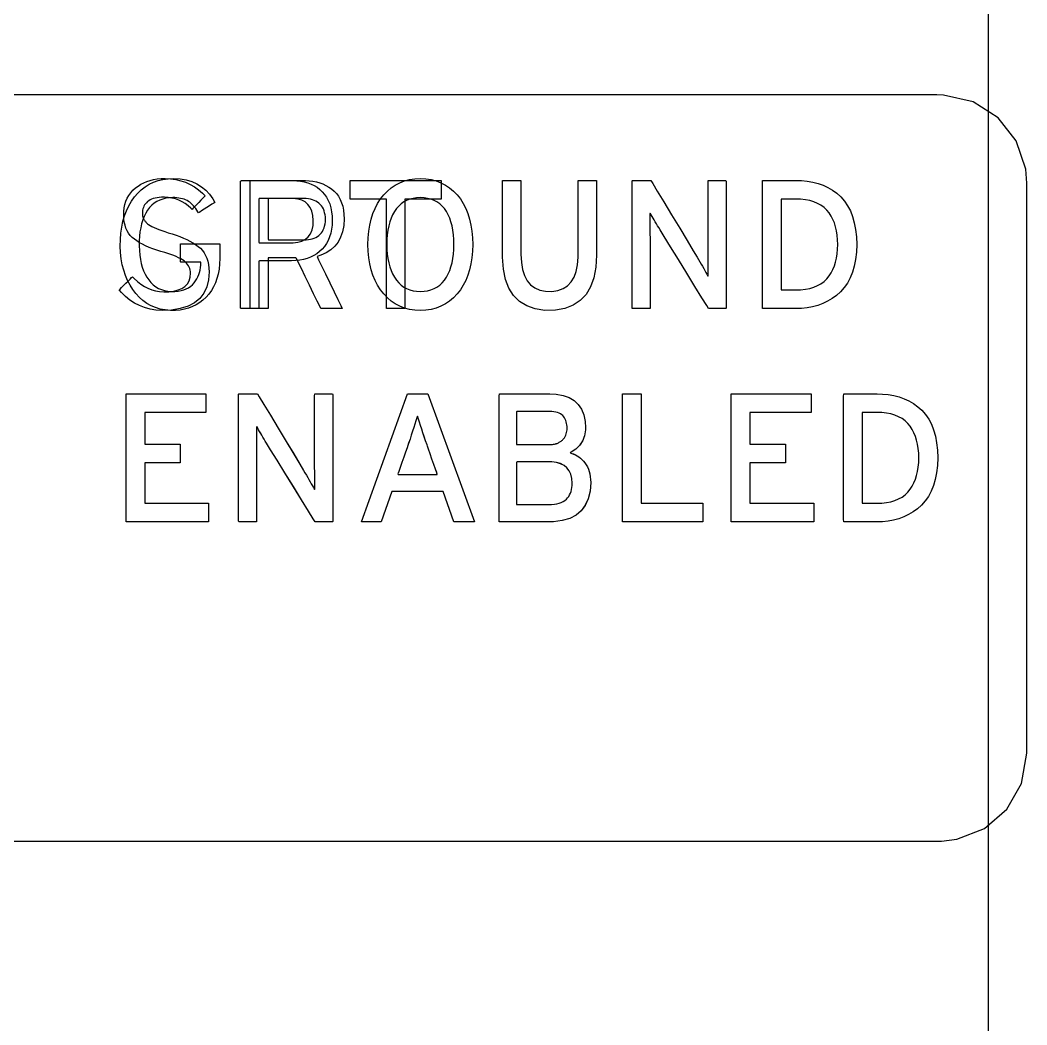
# Model space of a CAD drawing. Extents: x 1 to 47.7, y 0.2 to 35.
# Drawn here: x 20.694 to 21.612, y 7.52 to 8.435 of the extents above; entities that cross this region are included whole.
import ezdxf

# ---------------------------------------------------------------- set-up
doc = ezdxf.new("R2010")
doc.units = 0
doc.header["$MEASUREMENT"] = 0
for name, color, linetype in [('4_1__5U__UP_TO_TWO_IO_BOAR', 7, 'CONTINUOUS'), ('4_2__5U__FRONT_PANEL_W_24_', 7, 'CONTINUOUS'), ('5_1___24__TARGET_LEDS___12', 7, 'CONTINUOUS')]:
    doc.layers.add(name, color=color, linetype=linetype)

msp = doc.modelspace()

# ---------------------------------------------------------------- linework, layer by layer
at = {"layer": '4_1__5U__UP_TO_TWO_IO_BOAR'}
msp.add_lwpolyline([(21.57681, 8.49463), (21.57681, 8.36548), (21.57681, 8.23763), (21.57681, 8.11116), (21.57681, 7.98613), (21.57681, 7.86262), (21.57681, 7.74069), (21.57681, 7.62041), (21.57681, 7.50185), (21.57681, 7.38509), (21.57681, 7.27018), (21.57681, 7.15719), (21.57681, 7.0462), (21.57681, 6.93728), (21.57681, 6.83049), (21.57681, 6.7259), (21.57681, 6.62359), (21.57681, 6.52361)], dxfattribs=at)
at = {"layer": '4_2__5U__FRONT_PANEL_W_24_'}
for points in [[(20.62868, 7.6873), (20.83177, 7.6873), (21.0406, 7.6873), (21.23506, 7.6873), (21.32062, 7.6873), (21.39505, 7.6873), (21.45584, 7.6873), (21.50046, 7.6873), (21.52641, 7.6873), (21.53418, 7.68733), (21.54824, 7.68893), (21.57359, 7.69888), (21.59384, 7.71641), (21.60726, 7.73979), (21.61212, 7.7673), (21.61212, 7.7673), (21.61212, 7.7718), (21.61212, 7.7846), (21.61212, 7.83106), (21.61212, 7.89852), (21.61212, 7.9788), (21.61212, 8.1452), (21.61212, 8.21499), (21.61212, 8.26495), (21.61212, 8.27994), (21.61212, 8.28692), (21.61119, 8.29947), (21.60246, 8.32542), (21.5859, 8.3465), (21.56325, 8.361), (21.53623, 8.36719), (21.53004, 8.36729), (21.50989, 8.36729), (21.47034, 8.36729), (21.41392, 8.36729), (21.34314, 8.36729), (21.2605, 8.36729), (21.06973, 8.36729), (20.65658, 8.36729)], [(20.79086, 7.97816), (20.79086, 8.09478), (20.86365, 8.09478), (20.86365, 8.07787), (20.80777, 8.07787), (20.80777, 8.04887), (20.84022, 8.04887), (20.84022, 8.03197), (20.80777, 8.03197), (20.80777, 7.99508), (20.86609, 7.99508), (20.86609, 7.97816), (20.79086, 7.97816)], [(21.08968, 7.97816), (21.07992, 8.00585), (21.0332, 8.00585), (21.02352, 7.97816), (21.00537, 7.97816), (21.04736, 8.09478), (21.06592, 8.09478), (21.1084, 7.97816), (21.08968, 7.97816)], [(21.24341, 7.97816), (21.24341, 8.09478), (21.26033, 8.09478), (21.26033, 7.99524), (21.31668, 7.99524), (21.31668, 7.97816), (21.24341, 7.97816)], [(21.34254, 7.97816), (21.34254, 8.09478), (21.41532, 8.09478), (21.41532, 8.07787), (21.35945, 8.07787), (21.35945, 8.04887), (21.3919, 8.04887), (21.3919, 8.03197), (21.35945, 8.03197), (21.35945, 7.99508), (21.41777, 7.99508), (21.41777, 7.97816), (21.34254, 7.97816)]]:
    msp.add_lwpolyline(points, dxfattribs=at)
for points in [[(20.87621, 8.21825), (20.87603, 8.21325), (20.87554, 8.20851), (20.87475, 8.20405), (20.87366, 8.19986), (20.87227, 8.19593), (20.87058, 8.19227), (20.86859, 8.18888), (20.8663, 8.18576), (20.86372, 8.1829), (20.86092, 8.18029), (20.85793, 8.17799), (20.85474, 8.17601), (20.85137, 8.17435), (20.84779, 8.173), (20.84403, 8.17196), (20.84007, 8.17124), (20.83592, 8.17083), (20.83136, 8.1708), (20.82655, 8.17126), (20.82199, 8.17214), (20.81767, 8.17343), (20.8136, 8.17515), (20.80978, 8.17727), (20.80621, 8.17982), (20.80289, 8.18279), (20.79981, 8.18617), (20.79695, 8.18989), (20.79437, 8.19387), (20.79211, 8.19812), (20.79019, 8.20265), (20.78859, 8.20747), (20.78733, 8.21256), (20.78639, 8.21793), (20.78578, 8.22358), (20.78551, 8.2295), (20.78561, 8.23555), (20.78606, 8.24134), (20.78684, 8.24686), (20.78795, 8.2521), (20.78939, 8.25707), (20.79116, 8.26177), (20.79326, 8.2662), (20.79568, 8.27035), (20.79844, 8.27424), (20.8014, 8.27776), (20.8046, 8.28088), (20.80806, 8.28358), (20.81176, 8.28586), (20.81571, 8.28774), (20.8199, 8.2892), (20.82435, 8.29025), (20.82904, 8.29088), (20.83414, 8.29109), (20.84006, 8.29069), (20.84557, 8.28975), (20.85066, 8.28825), (20.85534, 8.2862), (20.8596, 8.2836), (20.86344, 8.28044), (20.86686, 8.27673), (20.86987, 8.27246), (20.87159, 8.26927), (20.87073, 8.26873), (20.86908, 8.26766), (20.86689, 8.26626), (20.86442, 8.26467), (20.86193, 8.26307), (20.85968, 8.26163), (20.85793, 8.26051), (20.85695, 8.25987), (20.85632, 8.26064), (20.85534, 8.26217), (20.85433, 8.26362), (20.85329, 8.26496), (20.85222, 8.26621), (20.85112, 8.26737), (20.84999, 8.26843), (20.84882, 8.2694), (20.84763, 8.27028), (20.84637, 8.271), (20.84502, 8.27162), (20.8436, 8.27217), (20.84209, 8.27263), (20.84051, 8.273), (20.83886, 8.2733), (20.83713, 8.27351), (20.83532, 8.27365), (20.83343, 8.27369), (20.83027, 8.27354), (20.82716, 8.2731), (20.82423, 8.27238), (20.82148, 8.27138), (20.81891, 8.27009), (20.81652, 8.26852), (20.81432, 8.26667), (20.81229, 8.26453), (20.81044, 8.26211), (20.80877, 8.25939), (20.80731, 8.25644), (20.80604, 8.25328), (20.80498, 8.24989), (20.80413, 8.24628), (20.80348, 8.24246), (20.80303, 8.23841), (20.80278, 8.23414), (20.80274, 8.22969), (20.8029, 8.22538), (20.80326, 8.22128), (20.80383, 8.2174), (20.8046, 8.21374), (20.80557, 8.2103), (20.80674, 8.20707), (20.80812, 8.20406), (20.80971, 8.20126), (20.81148, 8.19865), (20.81343, 8.19628), (20.81556, 8.19421), (20.81787, 8.19244), (20.82037, 8.19098), (20.82304, 8.18982), (20.82589, 8.18896), (20.82893, 8.18841), (20.83215, 8.18815), (20.83529, 8.18822), (20.83818, 8.1885), (20.84087, 8.18898), (20.84337, 8.18966), (20.84567, 8.19053), (20.84778, 8.1916), (20.84969, 8.19286), (20.85141, 8.19433), (20.85293, 8.19598), (20.85422, 8.19775), (20.85534, 8.1996), (20.85631, 8.20151), (20.85713, 8.2035), (20.8578, 8.20557), (20.85832, 8.2077), (20.85869, 8.20991), (20.85891, 8.2122), (20.85897, 8.21444), (20.85897, 8.21446), (20.85897, 8.21451), (20.85897, 8.21458), (20.85897, 8.21466), (20.85897, 8.21474), (20.85897, 8.21482), (20.85897, 8.21489), (20.85897, 8.21493), (20.85894, 8.21494), (20.85798, 8.21494), (20.85601, 8.21494), (20.85333, 8.21494), (20.85027, 8.21494), (20.84716, 8.21494), (20.84432, 8.21494), (20.84207, 8.21494), (20.84074, 8.21494), (20.84052, 8.21505), (20.84052, 8.21612), (20.84052, 8.21805), (20.84052, 8.22057), (20.84052, 8.22338), (20.84052, 8.22617), (20.84052, 8.22867), (20.84052, 8.23057), (20.84052, 8.23158), (20.84102, 8.23168), (20.84369, 8.23168), (20.8481, 8.23168), (20.85364, 8.23168), (20.85967, 8.23168), (20.86556, 8.23168), (20.87069, 8.23168), (20.87443, 8.23168), (20.87616, 8.23168), (20.87621, 8.23136), (20.87621, 8.23021), (20.87621, 8.22845), (20.87621, 8.22631), (20.87621, 8.22404), (20.87621, 8.22186), (20.87621, 8.22001), (20.87621, 8.21873)], [(20.98966, 8.25435), (20.98923, 8.24817), (20.98815, 8.24257), (20.98644, 8.23756), (20.98408, 8.23313), (20.98109, 8.22929), (20.97745, 8.22604), (20.97317, 8.22337), (20.96824, 8.22129), (20.9649, 8.22002), (20.96632, 8.21708), (20.96901, 8.21151), (20.97255, 8.20421), (20.97649, 8.19606), (20.98042, 8.18795), (20.98389, 8.18077), (20.98649, 8.17541), (20.98778, 8.17275), (20.98745, 8.17261), (20.98582, 8.17261), (20.98323, 8.17261), (20.98007, 8.17261), (20.97669, 8.17261), (20.97347, 8.17261), (20.97075, 8.17261), (20.96891, 8.17261), (20.9683, 8.17262), (20.96733, 8.17463), (20.96501, 8.17941), (20.96176, 8.18611), (20.958, 8.19387), (20.95415, 8.20181), (20.95062, 8.2091), (20.94782, 8.21486), (20.94619, 8.21823), (20.94572, 8.21876), (20.944, 8.21876), (20.94092, 8.21876), (20.93694, 8.21876), (20.93256, 8.21876), (20.92824, 8.21876), (20.92447, 8.21876), (20.92171, 8.21876), (20.92044, 8.21876), (20.9204, 8.2176), (20.9204, 8.21349), (20.9204, 8.20723), (20.9204, 8.19968), (20.9204, 8.1917), (20.9204, 8.18414), (20.9204, 8.17788), (20.9204, 8.17377), (20.92038, 8.17261), (20.91956, 8.17261), (20.91776, 8.17261), (20.91531, 8.17261), (20.9125, 8.17261), (20.90965, 8.17261), (20.90707, 8.17261), (20.90507, 8.17261), (20.90395, 8.17261), (20.90382, 8.17394), (20.90382, 8.18247), (20.90382, 8.19703), (20.90382, 8.21543), (20.90382, 8.23552), (20.90382, 8.25511), (20.90382, 8.27203), (20.90382, 8.28411), (20.90382, 8.28919), (20.90535, 8.28923), (20.91001, 8.28923), (20.91689, 8.28923), (20.92507, 8.28923), (20.93363, 8.28923), (20.94165, 8.28923), (20.9482, 8.28923), (20.95235, 8.28923), (20.95431, 8.28922), (20.95777, 8.28904), (20.96108, 8.28865), (20.96427, 8.28803), (20.96731, 8.28719), (20.97022, 8.28613), (20.973, 8.28484), (20.97564, 8.28333), (20.97815, 8.2816), (20.98051, 8.27961), (20.98262, 8.27736), (20.98446, 8.27485), (20.98602, 8.27208), (20.9873, 8.26905), (20.9883, 8.26576), (20.98903, 8.26222), (20.98948, 8.25841)], [(21.10693, 8.23096), (21.10672, 8.22475), (21.10616, 8.21884), (21.10526, 8.21323), (21.10402, 8.20793), (21.10243, 8.20292), (21.1005, 8.19821), (21.09822, 8.1938), (21.0956, 8.18969), (21.09261, 8.18585), (21.08933, 8.18239), (21.08578, 8.17938), (21.08197, 8.17682), (21.0779, 8.17471), (21.07357, 8.17304), (21.06897, 8.17182), (21.06412, 8.17106), (21.059, 8.17074), (21.05392, 8.17106), (21.04911, 8.17182), (21.04456, 8.17304), (21.04029, 8.17471), (21.03627, 8.17682), (21.03252, 8.17938), (21.02904, 8.18239), (21.02583, 8.18585), (21.02284, 8.18969), (21.02016, 8.1938), (21.01782, 8.19821), (21.01584, 8.20292), (21.01421, 8.20793), (21.01294, 8.21323), (21.01202, 8.21884), (21.01145, 8.22475), (21.01124, 8.23096), (21.01145, 8.23717), (21.01202, 8.24309), (21.01294, 8.24871), (21.01421, 8.25404), (21.01584, 8.25908), (21.01782, 8.26383), (21.02016, 8.26828), (21.02284, 8.27244), (21.02583, 8.27628), (21.02904, 8.27969), (21.03252, 8.28265), (21.03627, 8.28517), (21.04029, 8.28724), (21.04456, 8.28887), (21.04911, 8.29006), (21.05392, 8.2908), (21.059, 8.2911), (21.06412, 8.2908), (21.06897, 8.29006), (21.07357, 8.28887), (21.0779, 8.28724), (21.08197, 8.28517), (21.08578, 8.28265), (21.08933, 8.27969), (21.09261, 8.27628), (21.0956, 8.27244), (21.09822, 8.26828), (21.1005, 8.26383), (21.10243, 8.25908), (21.10402, 8.25404), (21.10526, 8.24871), (21.10616, 8.24309), (21.10672, 8.23717)], [(21.2198, 8.22122), (21.21913, 8.21028), (21.21731, 8.20067), (21.21434, 8.1924), (21.21022, 8.18546), (21.20494, 8.17986), (21.19851, 8.17559), (21.19093, 8.17266), (21.1822, 8.17106), (21.17256, 8.17091), (21.16375, 8.17228), (21.15608, 8.17499), (21.14955, 8.17904), (21.14416, 8.18442), (21.13991, 8.19113), (21.1368, 8.19918), (21.13482, 8.20857), (21.13399, 8.21929), (21.13396, 8.22325), (21.13396, 8.22925), (21.13396, 8.23844), (21.13396, 8.24954), (21.13396, 8.26128), (21.13396, 8.27239), (21.13396, 8.28158), (21.13396, 8.28758), (21.13399, 8.28923), (21.13485, 8.28923), (21.13671, 8.28923), (21.13924, 8.28923), (21.14212, 8.28923), (21.14503, 8.28923), (21.14766, 8.28923), (21.14967, 8.28923), (21.15077, 8.28923), (21.15087, 8.28829), (21.15087, 8.28311), (21.15087, 8.27451), (21.15087, 8.26376), (21.15087, 8.25212), (21.15087, 8.24086), (21.15087, 8.23124), (21.15087, 8.22455), (21.15087, 8.22203), (21.15122, 8.21466), (21.15227, 8.20819), (21.15402, 8.20262), (21.15646, 8.19796), (21.15961, 8.1942), (21.16345, 8.19134), (21.168, 8.18938), (21.17324, 8.18833), (21.17912, 8.18823), (21.18459, 8.18907), (21.18935, 8.19079), (21.1934, 8.19337), (21.19673, 8.19683), (21.19934, 8.20117), (21.20124, 8.20637), (21.20242, 8.21245), (21.20288, 8.2194), (21.20289, 8.22256), (21.20289, 8.22862), (21.20289, 8.23791), (21.20289, 8.24913), (21.20289, 8.26099), (21.20289, 8.27221), (21.20289, 8.2815), (21.20289, 8.28756), (21.20291, 8.28923), (21.20378, 8.28923), (21.20564, 8.28923), (21.20817, 8.28923), (21.21105, 8.28923), (21.21396, 8.28923), (21.21658, 8.28923), (21.2186, 8.28923), (21.21969, 8.28923), (21.2198, 8.28828), (21.2198, 8.28304), (21.2198, 8.27434), (21.2198, 8.26345), (21.2198, 8.25167), (21.2198, 8.24027), (21.2198, 8.23054), (21.2198, 8.22376)], [(21.32185, 8.17261), (21.32021, 8.17528), (21.31583, 8.1824), (21.30952, 8.19265), (21.3021, 8.20469), (21.29439, 8.21722), (21.28721, 8.22889), (21.28137, 8.23838), (21.27769, 8.24436), (21.27651, 8.24629), (21.27541, 8.24811), (21.27435, 8.24989), (21.27333, 8.25161), (21.27234, 8.25329), (21.27139, 8.25491), (21.27047, 8.25648), (21.26959, 8.258), (21.26874, 8.25946), (21.26839, 8.25852), (21.26839, 8.25571), (21.2684, 8.25282), (21.26841, 8.24983), (21.26843, 8.24676), (21.26845, 8.24359), (21.26848, 8.24034), (21.26851, 8.23699), (21.26854, 8.23356), (21.26855, 8.23142), (21.26855, 8.22599), (21.26855, 8.21783), (21.26855, 8.20801), (21.26855, 8.19765), (21.26855, 8.18784), (21.26855, 8.17967), (21.26855, 8.17425), (21.26853, 8.17261), (21.26777, 8.17261), (21.26606, 8.17261), (21.26368, 8.17261), (21.26094, 8.17261), (21.25814, 8.17261), (21.25557, 8.17261), (21.25353, 8.17261), (21.25233, 8.17261), (21.25212, 8.17343), (21.25212, 8.18098), (21.25212, 8.19473), (21.25212, 8.21256), (21.25212, 8.23235), (21.25212, 8.25199), (21.25212, 8.26936), (21.25212, 8.28236), (21.25212, 8.28886), (21.25245, 8.28923), (21.25386, 8.28923), (21.2561, 8.28923), (21.25886, 8.28923), (21.26181, 8.28923), (21.26465, 8.28923), (21.26707, 8.28923), (21.26875, 8.28923), (21.26938, 8.28923), (21.27095, 8.28663), (21.27513, 8.2797), (21.28115, 8.26973), (21.28822, 8.258), (21.29557, 8.24582), (21.30242, 8.23446), (21.30799, 8.22522), (21.31151, 8.2194), (21.31269, 8.21741), (21.31395, 8.21525), (21.31516, 8.21316), (21.31632, 8.21114), (21.31743, 8.2092), (21.31848, 8.20734), (21.31948, 8.20554), (21.32044, 8.20383), (21.32133, 8.20219), (21.32168, 8.20313), (21.32165, 8.20602), (21.32162, 8.20899), (21.3216, 8.21205), (21.32158, 8.21518), (21.32156, 8.2184), (21.32155, 8.2217), (21.32154, 8.22508), (21.32154, 8.22854), (21.32154, 8.23068), (21.32154, 8.23608), (21.32154, 8.24421), (21.32154, 8.25398), (21.32154, 8.26429), (21.32154, 8.27406), (21.32154, 8.28219), (21.32154, 8.28759), (21.32155, 8.28923), (21.32231, 8.28923), (21.32403, 8.28923), (21.32641, 8.28923), (21.32915, 8.28923), (21.33195, 8.28923), (21.33452, 8.28923), (21.33656, 8.28923), (21.33776, 8.28923), (21.33797, 8.28841), (21.33797, 8.28085), (21.33797, 8.2671), (21.33797, 8.24927), (21.33797, 8.22948), (21.33797, 8.20984), (21.33797, 8.19247), (21.33797, 8.17947), (21.33797, 8.17298), (21.33766, 8.17261), (21.33634, 8.17261), (21.33425, 8.17261), (21.33168, 8.17261), (21.32892, 8.17261), (21.32627, 8.17261), (21.32401, 8.17261), (21.32244, 8.17261)], [(21.45694, 8.23092), (21.45665, 8.22391), (21.45591, 8.21737), (21.45473, 8.2113), (21.45311, 8.20569), (21.45105, 8.20054), (21.44855, 8.19586), (21.44561, 8.19165), (21.44223, 8.18789), (21.43846, 8.18462), (21.43449, 8.18176), (21.43032, 8.17928), (21.42595, 8.1772), (21.42138, 8.1755), (21.41662, 8.1742), (21.41165, 8.17328), (21.40648, 8.17275), (21.40187, 8.17261), (21.40035, 8.17261), (21.39694, 8.17261), (21.39224, 8.17261), (21.38689, 8.17261), (21.38149, 8.17261), (21.37667, 8.17261), (21.37303, 8.17261), (21.3712, 8.17261), (21.3711, 8.17498), (21.3711, 8.18512), (21.3711, 8.2011), (21.3711, 8.22059), (21.3711, 8.24124), (21.3711, 8.26073), (21.3711, 8.27672), (21.3711, 8.28685), (21.3712, 8.28923), (21.37303, 8.28923), (21.37667, 8.28923), (21.38149, 8.28923), (21.38689, 8.28923), (21.39224, 8.28923), (21.39694, 8.28923), (21.40035, 8.28923), (21.40187, 8.28923), (21.40657, 8.28913), (21.41183, 8.28866), (21.41687, 8.28779), (21.42169, 8.28653), (21.42629, 8.28488), (21.43067, 8.28284), (21.43484, 8.2804), (21.43879, 8.27758), (21.44251, 8.27432), (21.44582, 8.27055), (21.44871, 8.26632), (21.45116, 8.2616), (21.45318, 8.25641), (21.45477, 8.25075), (21.45593, 8.24461), (21.45665, 8.238)], [(20.97258, 8.25387), (20.97248, 8.25602), (20.97223, 8.25805), (20.97185, 8.25994), (20.97133, 8.2617), (20.97068, 8.26333), (20.96988, 8.26483), (20.96895, 8.26619), (20.96788, 8.26742), (20.96667, 8.26854), (20.96534, 8.26956), (20.9639, 8.27043), (20.96236, 8.27117), (20.96071, 8.27177), (20.95895, 8.27224), (20.95709, 8.27256), (20.95512, 8.27275), (20.95332, 8.2728), (20.9517, 8.2728), (20.94804, 8.2728), (20.94302, 8.2728), (20.93729, 8.2728), (20.93152, 8.2728), (20.92636, 8.2728), (20.92247, 8.2728), (20.92051, 8.2728), (20.9204, 8.27204), (20.9204, 8.26876), (20.9204, 8.26361), (20.9204, 8.25732), (20.9204, 8.25066), (20.9204, 8.24437), (20.9204, 8.23921), (20.9204, 8.23594), (20.92051, 8.23518), (20.92247, 8.23518), (20.92636, 8.23518), (20.93152, 8.23518), (20.93729, 8.23518), (20.94302, 8.23518), (20.94804, 8.23518), (20.9517, 8.23518), (20.95332, 8.23518), (20.95509, 8.23522), (20.95703, 8.2354), (20.95886, 8.23571), (20.9606, 8.23615), (20.96223, 8.23672), (20.96376, 8.23743), (20.96519, 8.23826), (20.96651, 8.23922), (20.96774, 8.24031), (20.96884, 8.24152), (20.9698, 8.24287), (20.97062, 8.24436), (20.9713, 8.24599), (20.97183, 8.24775), (20.97222, 8.24965), (20.97247, 8.25169)], [(21.08969, 8.23096), (21.08958, 8.23554), (21.08926, 8.23989), (21.08872, 8.24399), (21.08798, 8.24787), (21.08701, 8.2515), (21.08584, 8.2549), (21.08444, 8.25806), (21.08284, 8.26098), (21.08101, 8.26363), (21.07897, 8.26596), (21.07673, 8.26797), (21.07428, 8.26969), (21.07163, 8.2711), (21.06878, 8.2722), (21.06572, 8.273), (21.06246, 8.2735), (21.059, 8.2737), (21.05561, 8.2735), (21.05241, 8.273), (21.04941, 8.2722), (21.0466, 8.2711), (21.04398, 8.26969), (21.04156, 8.26797), (21.03934, 8.26596), (21.03731, 8.26363), (21.03546, 8.26098), (21.03383, 8.25806), (21.03241, 8.2549), (21.03121, 8.2515), (21.03022, 8.24787), (21.02946, 8.24399), (21.02891, 8.23989), (21.02859, 8.23554), (21.02848, 8.23096), (21.02859, 8.22643), (21.02891, 8.22213), (21.02946, 8.21807), (21.03022, 8.21424), (21.03121, 8.21064), (21.03241, 8.20728), (21.03383, 8.20415), (21.03546, 8.20125), (21.03731, 8.19854), (21.03934, 8.19611), (21.04156, 8.19399), (21.04398, 8.1922), (21.0466, 8.19074), (21.04941, 8.1896), (21.05241, 8.18879), (21.05561, 8.1883), (21.059, 8.18814), (21.06246, 8.1883), (21.06572, 8.18879), (21.06878, 8.1896), (21.07163, 8.19074), (21.07428, 8.1922), (21.07673, 8.19399), (21.07897, 8.19611), (21.08101, 8.19854), (21.08284, 8.20125), (21.08444, 8.20415), (21.08584, 8.20728), (21.08701, 8.21064), (21.08798, 8.21424), (21.08872, 8.21807), (21.08926, 8.22213), (21.08958, 8.22643)], [(21.4397, 8.23092), (21.43958, 8.23527), (21.43921, 8.23942), (21.4386, 8.24334), (21.43773, 8.24706), (21.43663, 8.25055), (21.43527, 8.25383), (21.43367, 8.2569), (21.43182, 8.25975), (21.42968, 8.26238), (21.4272, 8.26471), (21.42441, 8.26673), (21.42131, 8.26844), (21.4179, 8.26983), (21.41419, 8.27092), (21.41017, 8.2717), (21.40584, 8.27216), (21.40187, 8.27231), (21.40119, 8.27231), (21.39965, 8.27231), (21.39754, 8.27231), (21.39512, 8.27231), (21.39269, 8.27231), (21.39052, 8.27231), (21.38888, 8.27231), (21.38806, 8.27231), (21.38801, 8.27063), (21.38801, 8.26343), (21.38801, 8.25208), (21.38801, 8.23825), (21.38801, 8.22358), (21.38801, 8.20975), (21.38801, 8.1984), (21.38801, 8.1912), (21.38806, 8.18952), (21.38888, 8.18952), (21.39052, 8.18952), (21.39269, 8.18952), (21.39512, 8.18952), (21.39754, 8.18952), (21.39965, 8.18952), (21.40119, 8.18952), (21.40187, 8.18952), (21.40584, 8.18967), (21.41017, 8.19014), (21.41419, 8.19093), (21.4179, 8.19204), (21.42131, 8.19347), (21.42441, 8.19522), (21.4272, 8.19729), (21.42968, 8.19967), (21.43182, 8.20233), (21.43367, 8.20517), (21.43527, 8.20822), (21.43663, 8.21148), (21.43773, 8.21495), (21.4386, 8.21863), (21.43921, 8.22252), (21.43958, 8.22661)], [(20.96305, 7.97816), (20.9614, 7.98083), (20.95702, 7.98795), (20.95071, 7.9982), (20.9433, 8.01025), (20.93559, 8.02277), (20.92841, 8.03444), (20.92256, 8.04393), (20.91888, 8.04992), (20.9177, 8.05184), (20.91661, 8.05367), (20.91555, 8.05544), (20.91452, 8.05717), (20.91354, 8.05884), (20.91258, 8.06046), (20.91166, 8.06203), (20.91078, 8.06355), (20.90993, 8.06502), (20.90958, 8.06407), (20.90959, 8.06127), (20.90959, 8.05837), (20.90961, 8.05539), (20.90962, 8.05231), (20.90965, 8.04915), (20.90967, 8.04589), (20.9097, 8.04255), (20.90974, 8.03911), (20.90974, 8.03698), (20.90974, 8.03155), (20.90974, 8.02338), (20.90974, 8.01357), (20.90974, 8.00321), (20.90974, 7.9934), (20.90974, 7.98523), (20.90974, 7.9798), (20.90973, 7.97816), (20.90897, 7.97816), (20.90725, 7.97816), (20.90487, 7.97816), (20.90214, 7.97816), (20.89933, 7.97816), (20.89676, 7.97816), (20.89473, 7.97816), (20.89352, 7.97816), (20.89332, 7.97898), (20.89332, 7.98654), (20.89332, 8.00029), (20.89332, 8.01811), (20.89332, 8.03791), (20.89332, 8.05755), (20.89332, 8.07492), (20.89332, 8.08791), (20.89332, 8.09441), (20.89365, 8.09478), (20.89506, 8.09478), (20.8973, 8.09478), (20.90005, 8.09478), (20.90301, 8.09478), (20.90585, 8.09478), (20.90827, 8.09478), (20.90995, 8.09478), (20.91058, 8.09478), (20.91214, 8.09218), (20.91632, 8.08525), (20.92234, 8.07528), (20.92941, 8.06356), (20.93676, 8.05137), (20.94362, 8.04002), (20.94919, 8.03078), (20.9527, 8.02496), (20.95389, 8.02297), (20.95515, 8.0208), (20.95636, 8.01871), (20.95752, 8.0167), (20.95862, 8.01476), (20.95968, 8.01289), (20.96068, 8.0111), (20.96163, 8.00939), (20.96253, 8.00775), (20.96288, 8.00868), (20.96284, 8.01158), (20.96282, 8.01455), (20.96279, 8.0176), (20.96277, 8.02074), (20.96276, 8.02396), (20.96274, 8.02725), (20.96274, 8.03064), (20.96273, 8.0341), (20.96273, 8.03623), (20.96273, 8.04163), (20.96273, 8.04977), (20.96273, 8.05953), (20.96273, 8.06985), (20.96273, 8.07962), (20.96273, 8.08775), (20.96273, 8.09315), (20.96275, 8.09478), (20.96351, 8.09478), (20.96523, 8.09478), (20.9676, 8.09478), (20.97034, 8.09478), (20.97314, 8.09478), (20.97571, 8.09478), (20.97775, 8.09478), (20.97896, 8.09478), (20.97916, 8.09396), (20.97916, 8.08641), (20.97916, 8.07266), (20.97916, 8.05483), (20.97916, 8.03504), (20.97916, 8.0154), (20.97916, 7.99802), (20.97916, 7.98503), (20.97916, 7.97853), (20.97885, 7.97816), (20.97753, 7.97816), (20.97544, 7.97816), (20.97287, 7.97816), (20.97011, 7.97816), (20.96746, 7.97816), (20.9652, 7.97816), (20.96363, 7.97816)], [(21.21446, 8.01393), (21.21383, 8.00606), (21.21217, 7.99916), (21.20949, 7.99324), (21.20577, 7.9883), (21.20103, 7.98434), (21.19525, 7.98135), (21.18844, 7.97935), (21.18061, 7.97831), (21.17546, 7.97816), (21.1724, 7.97816), (21.16691, 7.97816), (21.15985, 7.97816), (21.15207, 7.97816), (21.14443, 7.97816), (21.13779, 7.97816), (21.13302, 7.97816), (21.13097, 7.97816), (21.13095, 7.98168), (21.13095, 7.99271), (21.13095, 8.00907), (21.13095, 8.02854), (21.13095, 8.04888), (21.13095, 8.06786), (21.13095, 8.08323), (21.13095, 8.09277), (21.13115, 8.09478), (21.13398, 8.09478), (21.13942, 8.09478), (21.1466, 8.09478), (21.15461, 8.09478), (21.16258, 8.09478), (21.16961, 8.09478), (21.1748, 8.09478), (21.17728, 8.09478), (21.18287, 8.0945), (21.18919, 8.09342), (21.19466, 8.09152), (21.19929, 8.0888), (21.20308, 8.08526), (21.20603, 8.0809), (21.20813, 8.07572), (21.20939, 8.06972), (21.20979, 8.06404), (21.20971, 8.06206), (21.20952, 8.06017), (21.20922, 8.05835), (21.20881, 8.05661), (21.2083, 8.05495), (21.20767, 8.05337), (21.20693, 8.05187), (21.20608, 8.05045), (21.20515, 8.04912), (21.20415, 8.04787), (21.20308, 8.04669), (21.20194, 8.04558), (21.20074, 8.04453), (21.19946, 8.04356), (21.19812, 8.04265), (21.19671, 8.04181), (21.19558, 8.04108), (21.19724, 8.04062), (21.19886, 8.04001), (21.20044, 8.03927), (21.20199, 8.03839), (21.20351, 8.03738), (21.20499, 8.03622), (21.20644, 8.03493), (21.20785, 8.0335), (21.2092, 8.03193), (21.2104, 8.03021), (21.21144, 8.02834), (21.21233, 8.02632), (21.21307, 8.02414), (21.21365, 8.02181), (21.21407, 8.01934), (21.21434, 8.01671)], [(21.53084, 8.03647), (21.53054, 8.02947), (21.5298, 8.02293), (21.52863, 8.01685), (21.52701, 8.01124), (21.52495, 8.0061), (21.52245, 8.00142), (21.5195, 7.9972), (21.51612, 7.99345), (21.51235, 7.99017), (21.50838, 7.98731), (21.50421, 7.98484), (21.49985, 7.98275), (21.49528, 7.98106), (21.49051, 7.97975), (21.48554, 7.97883), (21.48038, 7.97831), (21.47576, 7.97816), (21.47424, 7.97816), (21.47083, 7.97816), (21.46614, 7.97816), (21.46078, 7.97816), (21.45538, 7.97816), (21.45056, 7.97816), (21.44692, 7.97816), (21.4451, 7.97816), (21.44499, 7.98053), (21.44499, 7.99067), (21.44499, 8.00666), (21.44499, 8.02614), (21.44499, 8.0468), (21.44499, 8.06629), (21.44499, 8.08227), (21.44499, 8.09241), (21.4451, 8.09478), (21.44692, 8.09478), (21.45056, 8.09478), (21.45538, 8.09478), (21.46078, 8.09478), (21.46614, 8.09478), (21.47083, 8.09478), (21.47424, 8.09478), (21.47576, 8.09478), (21.48047, 8.09469), (21.48572, 8.09421), (21.49076, 8.09335), (21.49558, 8.09209), (21.50018, 8.09044), (21.50457, 8.0884), (21.50873, 8.08596), (21.51269, 8.08313), (21.5164, 8.07987), (21.51972, 8.07611), (21.5226, 8.07187), (21.52506, 8.06716), (21.52708, 8.06197), (21.52867, 8.05631), (21.52982, 8.05017), (21.53055, 8.04356)], [(21.19288, 8.06353), (21.19283, 8.06505), (21.19269, 8.06651), (21.19246, 8.06791), (21.19213, 8.06925), (21.19171, 8.07053), (21.19119, 8.07174), (21.19058, 8.0729), (21.18988, 8.07399), (21.18902, 8.07499), (21.18799, 8.07586), (21.18683, 8.07661), (21.18554, 8.07726), (21.18412, 8.0778), (21.18258, 8.07822), (21.18092, 8.07854), (21.17912, 8.07875), (21.17721, 8.07884), (21.17605, 8.07884), (21.17296, 8.07884), (21.16854, 8.07884), (21.16338, 8.07884), (21.15807, 8.07884), (21.15321, 8.07884), (21.14938, 8.07884), (21.14719, 8.07884), (21.14688, 8.07854), (21.14688, 8.07635), (21.14688, 8.07254), (21.14688, 8.06769), (21.14688, 8.0624), (21.14688, 8.05726), (21.14688, 8.05286), (21.14688, 8.04978), (21.14688, 8.04862), (21.14804, 8.04862), (21.15113, 8.04862), (21.15555, 8.04862), (21.16071, 8.04862), (21.16602, 8.04862), (21.17088, 8.04862), (21.17471, 8.04862), (21.1769, 8.04862), (21.17771, 8.04863), (21.17869, 8.04867), (21.17963, 8.04874), (21.18053, 8.04886), (21.1814, 8.04901), (21.18222, 8.04921), (21.183, 8.04944), (21.18375, 8.04971), (21.18446, 8.05002), (21.18513, 8.05033), (21.18577, 8.05067), (21.18639, 8.05103), (21.18699, 8.0514), (21.18755, 8.0518), (21.1881, 8.05222), (21.18861, 8.05266), (21.1891, 8.05312), (21.18974, 8.05385), (21.19048, 8.05488), (21.19111, 8.05596), (21.19165, 8.05709), (21.19209, 8.05828), (21.19244, 8.05951), (21.19268, 8.0608), (21.19283, 8.06214)], [(21.5136, 8.03647), (21.51347, 8.04083), (21.5131, 8.04497), (21.51249, 8.0489), (21.51163, 8.05261), (21.51052, 8.05611), (21.50916, 8.05939), (21.50756, 8.06245), (21.50572, 8.0653), (21.50357, 8.06793), (21.50109, 8.07026), (21.4983, 8.07228), (21.4952, 8.07399), (21.4918, 8.07539), (21.48808, 8.07648), (21.48406, 8.07725), (21.47973, 8.07772), (21.47576, 8.07787), (21.47508, 8.07787), (21.47354, 8.07787), (21.47143, 8.07787), (21.46902, 8.07787), (21.46659, 8.07787), (21.46441, 8.07787), (21.46278, 8.07787), (21.46195, 8.07787), (21.46191, 8.07618), (21.46191, 8.06899), (21.46191, 8.05764), (21.46191, 8.0438), (21.46191, 8.02914), (21.46191, 8.0153), (21.46191, 8.00396), (21.46191, 7.99676), (21.46195, 7.99508), (21.46278, 7.99508), (21.46441, 7.99508), (21.46659, 7.99508), (21.46902, 7.99508), (21.47143, 7.99508), (21.47354, 7.99508), (21.47508, 7.99508), (21.47576, 7.99508), (21.47973, 7.99523), (21.48406, 7.9957), (21.48808, 7.99649), (21.4918, 7.9976), (21.4952, 7.99903), (21.4983, 8.00078), (21.50109, 8.00284), (21.50357, 8.00522), (21.50572, 8.00788), (21.50756, 8.01073), (21.50916, 8.01378), (21.51052, 8.01704), (21.51163, 8.02051), (21.51249, 8.02419), (21.5131, 8.02807), (21.51347, 8.03217)], [(21.06519, 8.04831), (21.06389, 8.05215), (21.06265, 8.05582), (21.06148, 8.05935), (21.06037, 8.06271), (21.05932, 8.06593), (21.05834, 8.06899), (21.05742, 8.07189), (21.05656, 8.07464), (21.05578, 8.07303), (21.05495, 8.07021), (21.05405, 8.06722), (21.05306, 8.06406), (21.05201, 8.06074), (21.05087, 8.05724), (21.04967, 8.05357), (21.04839, 8.04973), (21.04771, 8.04774), (21.04693, 8.0455), (21.04564, 8.0418), (21.04406, 8.03723), (21.04237, 8.03237), (21.04078, 8.0278), (21.0395, 8.0241), (21.03872, 8.02185), (21.03882, 8.02144), (21.04136, 8.02144), (21.04601, 8.02144), (21.052, 8.02144), (21.05853, 8.02144), (21.06483, 8.02144), (21.07011, 8.02144), (21.07358, 8.02144), (21.07453, 8.02149), (21.074, 8.023), (21.07288, 8.02621), (21.07138, 8.03053), (21.06969, 8.03537), (21.06803, 8.04016), (21.06658, 8.0443), (21.06557, 8.04721)], [(21.19752, 8.01344), (21.19717, 8.01775), (21.19625, 8.02152), (21.19478, 8.02475), (21.19275, 8.02744), (21.19017, 8.02959), (21.18702, 8.0312), (21.18332, 8.03227), (21.17906, 8.03281), (21.17696, 8.03286), (21.17433, 8.03286), (21.17011, 8.03286), (21.16494, 8.03286), (21.15946, 8.03286), (21.15429, 8.03286), (21.15007, 8.03286), (21.14744, 8.03286), (21.14688, 8.03268), (21.14688, 8.0302), (21.14688, 8.02545), (21.14688, 8.01922), (21.14688, 8.01232), (21.14688, 8.00555), (21.14688, 7.99973), (21.14688, 7.99564), (21.14688, 7.9941), (21.14808, 7.9941), (21.15126, 7.9941), (21.1558, 7.9941), (21.16106, 7.9941), (21.16643, 7.9941), (21.17127, 7.9941), (21.17497, 7.9941), (21.1769, 7.9941), (21.1788, 7.99414), (21.18129, 7.99432), (21.18358, 7.99466), (21.18569, 7.99516), (21.18761, 7.99582), (21.18934, 7.99663), (21.19088, 7.9976), (21.19224, 7.99873), (21.19339, 7.99999), (21.19435, 8.00133), (21.1952, 8.00276), (21.19591, 8.0043), (21.19649, 8.00593), (21.19694, 8.00766), (21.19726, 8.00949), (21.19746, 8.01142)]]:
    msp.add_lwpolyline(points, close=True, dxfattribs=at)
at = {"layer": '5_1___24__TARGET_LEDS___12'}
for points in [[(20.62868, 7.6873), (20.83177, 7.6873), (21.0406, 7.6873), (21.23506, 7.6873), (21.32062, 7.6873), (21.39505, 7.6873), (21.45584, 7.6873), (21.50046, 7.6873), (21.52641, 7.6873), (21.53418, 7.68733), (21.54824, 7.68893), (21.57359, 7.69888), (21.59384, 7.71641), (21.60726, 7.73979), (21.61212, 7.7673), (21.61212, 7.7673), (21.61212, 7.7718), (21.61212, 7.7846), (21.61212, 7.83106), (21.61212, 7.89852), (21.61212, 7.9788), (21.61212, 8.1452), (21.61212, 8.21499), (21.61212, 8.26495), (21.61212, 8.27994), (21.61212, 8.28692), (21.6112, 8.29947), (21.60246, 8.32542), (21.5859, 8.3465), (21.56325, 8.361), (21.53624, 8.36719), (21.53004, 8.36729), (21.50989, 8.36729), (21.47034, 8.36729), (21.41392, 8.36729), (21.34314, 8.36729), (21.2605, 8.36729), (21.06973, 8.36729), (20.65658, 8.36729)], [(21.04508, 8.27216), (21.04508, 8.17262), (21.02816, 8.17262), (21.02816, 8.27216), (20.99521, 8.27216), (20.99521, 8.28924), (21.07807, 8.28924), (21.07807, 8.27216), (21.04508, 8.27216)], [(20.79086, 7.97818), (20.79086, 8.09479), (20.86365, 8.09479), (20.86365, 8.07788), (20.80777, 8.07788), (20.80777, 8.04888), (20.84022, 8.04888), (20.84022, 8.03198), (20.80777, 8.03198), (20.80777, 7.99509), (20.86609, 7.99509), (20.86609, 7.97818), (20.79086, 7.97818)], [(21.08968, 7.97818), (21.07992, 8.00586), (21.0332, 8.00586), (21.02352, 7.97818), (21.00537, 7.97818), (21.04736, 8.09479), (21.06592, 8.09479), (21.1084, 7.97818), (21.08968, 7.97818)], [(21.24341, 7.97818), (21.24341, 8.09479), (21.26033, 8.09479), (21.26033, 7.99525), (21.31668, 7.99525), (21.31668, 7.97818), (21.24341, 7.97818)], [(21.34254, 7.97818), (21.34254, 8.09479), (21.41532, 8.09479), (21.41532, 8.07788), (21.35945, 8.07788), (21.35945, 8.04888), (21.3919, 8.04888), (21.3919, 8.03198), (21.35945, 8.03198), (21.35945, 7.99509), (21.41777, 7.99509), (21.41777, 7.97818), (21.34254, 7.97818)]]:
    msp.add_lwpolyline(points, dxfattribs=at)
for points in [[(20.86653, 8.2061), (20.86606, 8.19874), (20.86449, 8.19224), (20.86182, 8.1866), (20.85806, 8.18181), (20.85321, 8.17788), (20.84726, 8.1748), (20.84021, 8.17259), (20.83207, 8.17122), (20.82359, 8.17078), (20.81803, 8.17123), (20.81274, 8.17213), (20.80772, 8.17348), (20.80297, 8.1753), (20.79848, 8.17757), (20.79427, 8.18029), (20.79032, 8.18347), (20.78664, 8.18711), (20.78456, 8.18965), (20.78529, 8.19039), (20.78667, 8.19176), (20.78848, 8.19357), (20.79051, 8.1956), (20.79255, 8.19763), (20.79437, 8.19945), (20.79578, 8.20085), (20.79655, 8.20162), (20.79827, 8.19998), (20.80122, 8.19724), (20.80429, 8.19485), (20.80747, 8.19281), (20.81077, 8.19112), (20.81418, 8.18978), (20.81772, 8.18878), (20.82136, 8.18814), (20.82512, 8.18784), (20.82991, 8.18795), (20.83447, 8.18851), (20.83842, 8.1895), (20.84177, 8.19093), (20.84451, 8.1928), (20.84665, 8.19512), (20.84819, 8.19786), (20.84912, 8.20105), (20.84945, 8.20468), (20.84939, 8.20628), (20.84918, 8.2077), (20.84883, 8.20907), (20.84834, 8.21037), (20.84771, 8.21162), (20.84693, 8.2128), (20.84602, 8.21392), (20.84496, 8.21499), (20.84374, 8.21599), (20.84228, 8.21698), (20.8406, 8.21796), (20.83871, 8.21894), (20.8366, 8.2199), (20.83427, 8.22085), (20.83173, 8.22179), (20.82898, 8.22272), (20.82601, 8.22364), (20.82258, 8.22462), (20.81874, 8.2258), (20.81514, 8.22704), (20.81177, 8.22834), (20.80863, 8.2297), (20.80572, 8.23112), (20.80304, 8.23261), (20.8006, 8.23415), (20.79838, 8.23576), (20.79639, 8.23741), (20.79462, 8.23921), (20.79308, 8.24122), (20.79176, 8.24343), (20.79067, 8.24586), (20.78981, 8.24849), (20.78918, 8.25133), (20.78877, 8.25438), (20.78859, 8.25764), (20.78868, 8.26105), (20.78904, 8.26432), (20.78969, 8.26742), (20.7906, 8.27035), (20.7918, 8.27311), (20.79326, 8.2757), (20.795, 8.27812), (20.79702, 8.28037), (20.79931, 8.28244), (20.80172, 8.28426), (20.80427, 8.28585), (20.80697, 8.28723), (20.80981, 8.2884), (20.8128, 8.28937), (20.81593, 8.29012), (20.81921, 8.29066), (20.82264, 8.29099), (20.82635, 8.29111), (20.83131, 8.29083), (20.83607, 8.29016), (20.84063, 8.28908), (20.84499, 8.28761), (20.84915, 8.28574), (20.8531, 8.28346), (20.85686, 8.28079), (20.86042, 8.27772), (20.8628, 8.27524), (20.86214, 8.27457), (20.86083, 8.27321), (20.85907, 8.27139), (20.85708, 8.26932), (20.85506, 8.26723), (20.85323, 8.26533), (20.8518, 8.26384), (20.85097, 8.26298), (20.84973, 8.26403), (20.84727, 8.26629), (20.84465, 8.26826), (20.84188, 8.26994), (20.83896, 8.27133), (20.83588, 8.27243), (20.83265, 8.27325), (20.82926, 8.27378), (20.82572, 8.27402), (20.82304, 8.27399), (20.82097, 8.27383), (20.81903, 8.27358), (20.81723, 8.27323), (20.81556, 8.27278), (20.81404, 8.27223), (20.81265, 8.27159), (20.81141, 8.27084), (20.8103, 8.27), (20.80932, 8.26904), (20.80846, 8.26802), (20.80771, 8.26695), (20.80708, 8.26583), (20.80656, 8.26466), (20.80616, 8.26344), (20.80588, 8.26216), (20.80571, 8.26083), (20.80566, 8.25948), (20.80567, 8.2588), (20.80572, 8.25815), (20.80579, 8.25752), (20.80589, 8.25691), (20.80602, 8.25632), (20.80618, 8.25576), (20.80636, 8.25521), (20.80658, 8.25469), (20.80682, 8.25417), (20.80711, 8.25361), (20.80744, 8.25307), (20.80782, 8.25253), (20.80824, 8.252), (20.80872, 8.25147), (20.80923, 8.25095), (20.8098, 8.25044), (20.81041, 8.24993), (20.81133, 8.24926), (20.81276, 8.24834), (20.81441, 8.24742), (20.81629, 8.24648), (20.81841, 8.24554), (20.82074, 8.2446), (20.82331, 8.24364), (20.8261, 8.24268), (20.82913, 8.24171), (20.83268, 8.24063), (20.83632, 8.23944), (20.83976, 8.23819), (20.84302, 8.23687), (20.84608, 8.23548), (20.84895, 8.23402), (20.85163, 8.2325), (20.85412, 8.23091), (20.85642, 8.22926), (20.85851, 8.22749), (20.86036, 8.22552), (20.86196, 8.22335), (20.86333, 8.22098), (20.86445, 8.21841), (20.86533, 8.21563), (20.86597, 8.21266), (20.86637, 8.20948)], [(20.97875, 8.25274), (20.97858, 8.24866), (20.97812, 8.24481), (20.97739, 8.2412), (20.97638, 8.23783), (20.9751, 8.23469), (20.97353, 8.23179), (20.97169, 8.22912), (20.96957, 8.22669), (20.9672, 8.22449), (20.96465, 8.22254), (20.96192, 8.22086), (20.95902, 8.21942), (20.95593, 8.21825), (20.95266, 8.21733), (20.9492, 8.21666), (20.94557, 8.21625), (20.94176, 8.21609), (20.94043, 8.21609), (20.93764, 8.21609), (20.93349, 8.21609), (20.92856, 8.21609), (20.92341, 8.21609), (20.9186, 8.21609), (20.9147, 8.21609), (20.91229, 8.21609), (20.91178, 8.2159), (20.91178, 8.21325), (20.91178, 8.20816), (20.91178, 8.20144), (20.91178, 8.19393), (20.91178, 8.18647), (20.91178, 8.1799), (20.91178, 8.17503), (20.91178, 8.17271), (20.91139, 8.17262), (20.90993, 8.17262), (20.90767, 8.17262), (20.90493, 8.17262), (20.90204, 8.17262), (20.8993, 8.17262), (20.89704, 8.17262), (20.89558, 8.17262), (20.89519, 8.17285), (20.89519, 8.17908), (20.89519, 8.19214), (20.89519, 8.20979), (20.89519, 8.22979), (20.89519, 8.24993), (20.89519, 8.26795), (20.89519, 8.28162), (20.89519, 8.28872), (20.89601, 8.28924), (20.89987, 8.28924), (20.9061, 8.28924), (20.91379, 8.28924), (20.92203, 8.28924), (20.92992, 8.28924), (20.93655, 8.28924), (20.94102, 8.28924), (20.94286, 8.28924), (20.9465, 8.28909), (20.94997, 8.28869), (20.95328, 8.28805), (20.95643, 8.28717), (20.95941, 8.28604), (20.96223, 8.28467), (20.96489, 8.28305), (20.96738, 8.28118), (20.96971, 8.27904), (20.9718, 8.27663), (20.97361, 8.27396), (20.97515, 8.27105), (20.97642, 8.26789), (20.97741, 8.26447), (20.97813, 8.26081), (20.97858, 8.2569)], [(20.96151, 8.25274), (20.96113, 8.2573), (20.96019, 8.26127), (20.9587, 8.26466), (20.95666, 8.26746), (20.95408, 8.26968), (20.95095, 8.2713), (20.94727, 8.27234), (20.94304, 8.27279), (20.94131, 8.27281), (20.93838, 8.27281), (20.93393, 8.27281), (20.92861, 8.27281), (20.9231, 8.27281), (20.91805, 8.27281), (20.91413, 8.27281), (20.91199, 8.27281), (20.91178, 8.2722), (20.91178, 8.26881), (20.91178, 8.26323), (20.91178, 8.25633), (20.91178, 8.24899), (20.91178, 8.24209), (20.91178, 8.23651), (20.91178, 8.23312), (20.91199, 8.2325), (20.91413, 8.2325), (20.91805, 8.2325), (20.9231, 8.2325), (20.92861, 8.2325), (20.93393, 8.2325), (20.93838, 8.2325), (20.94131, 8.2325), (20.94306, 8.23253), (20.94738, 8.23302), (20.95113, 8.23409), (20.95431, 8.23574), (20.9569, 8.23798), (20.95892, 8.2408), (20.96036, 8.2442), (20.96123, 8.24818)], [(20.96305, 7.97818), (20.9614, 7.98085), (20.95702, 7.98797), (20.95071, 7.99822), (20.9433, 8.01026), (20.93559, 8.02279), (20.92841, 8.03446), (20.92256, 8.04395), (20.91888, 8.04993), (20.9177, 8.05186), (20.91661, 8.05368), (20.91555, 8.05546), (20.91452, 8.05718), (20.91354, 8.05886), (20.91258, 8.06048), (20.91166, 8.06205), (20.91078, 8.06357), (20.90993, 8.06503), (20.90958, 8.06408), (20.90959, 8.06128), (20.90959, 8.05839), (20.90961, 8.0554), (20.90962, 8.05233), (20.90965, 8.04916), (20.90967, 8.04591), (20.9097, 8.04256), (20.90974, 8.03913), (20.90974, 8.03699), (20.90974, 8.03156), (20.90974, 8.02339), (20.90974, 8.01358), (20.90974, 8.00322), (20.90974, 7.99341), (20.90974, 7.98524), (20.90974, 7.97982), (20.90973, 7.97818), (20.90897, 7.97818), (20.90725, 7.97818), (20.90487, 7.97818), (20.90214, 7.97818), (20.89933, 7.97818), (20.89676, 7.97818), (20.89473, 7.97818), (20.89352, 7.97818), (20.89332, 7.97899), (20.89332, 7.98655), (20.89332, 8.0003), (20.89332, 8.01813), (20.89332, 8.03792), (20.89332, 8.05756), (20.89332, 8.07493), (20.89332, 8.08793), (20.89332, 8.09443), (20.89365, 8.09479), (20.89506, 8.09479), (20.8973, 8.09479), (20.90005, 8.09479), (20.90301, 8.09479), (20.90585, 8.09479), (20.90827, 8.09479), (20.90995, 8.09479), (20.91058, 8.09479), (20.91214, 8.0922), (20.91632, 8.08527), (20.92234, 8.07529), (20.92941, 8.06357), (20.93676, 8.05138), (20.94362, 8.04003), (20.94919, 8.03079), (20.9527, 8.02497), (20.95389, 8.02298), (20.95515, 8.02082), (20.95636, 8.01873), (20.95752, 8.01671), (20.95862, 8.01477), (20.95968, 8.0129), (20.96068, 8.01111), (20.96163, 8.0094), (20.96253, 8.00776), (20.96288, 8.00869), (20.96284, 8.01158), (20.96282, 8.01456), (20.96279, 8.01761), (20.96277, 8.02075), (20.96276, 8.02397), (20.96274, 8.02727), (20.96274, 8.03065), (20.96273, 8.03411), (20.96273, 8.03625), (20.96273, 8.04165), (20.96273, 8.04978), (20.96273, 8.05955), (20.96273, 8.06986), (20.96273, 8.07963), (20.96273, 8.08776), (20.96273, 8.09316), (20.96275, 8.09479), (20.96351, 8.09479), (20.96523, 8.09479), (20.9676, 8.09479), (20.97034, 8.09479), (20.97314, 8.09479), (20.97571, 8.09479), (20.97775, 8.09479), (20.97896, 8.09479), (20.97916, 8.09398), (20.97916, 8.08642), (20.97916, 8.07267), (20.97916, 8.05484), (20.97916, 8.03505), (20.97916, 8.01541), (20.97916, 7.99804), (20.97916, 7.98504), (20.97916, 7.97854), (20.97885, 7.97818), (20.97753, 7.97818), (20.97544, 7.97818), (20.97287, 7.97818), (20.97011, 7.97818), (20.96746, 7.97818), (20.9652, 7.97818), (20.96363, 7.97818)], [(21.21446, 8.01394), (21.21383, 8.00607), (21.21217, 7.99918), (21.20949, 7.99326), (21.20577, 7.98832), (21.20103, 7.98435), (21.19525, 7.98137), (21.18844, 7.97936), (21.18061, 7.97833), (21.17546, 7.97818), (21.1724, 7.97818), (21.16691, 7.97818), (21.15985, 7.97818), (21.15207, 7.97818), (21.14443, 7.97818), (21.13779, 7.97818), (21.13302, 7.97818), (21.13097, 7.97818), (21.13095, 7.98169), (21.13095, 7.99272), (21.13095, 8.00909), (21.13095, 8.02856), (21.13095, 8.0489), (21.13095, 8.06787), (21.13095, 8.08324), (21.13095, 8.09278), (21.13115, 8.09479), (21.13398, 8.09479), (21.13942, 8.09479), (21.1466, 8.09479), (21.15461, 8.09479), (21.16258, 8.09479), (21.16961, 8.09479), (21.1748, 8.09479), (21.17728, 8.09479), (21.18287, 8.09452), (21.18919, 8.09343), (21.19466, 8.09153), (21.19929, 8.08881), (21.20308, 8.08527), (21.20603, 8.08091), (21.20813, 8.07573), (21.20939, 8.06974), (21.20979, 8.06406), (21.20971, 8.06208), (21.20952, 8.06018), (21.20922, 8.05836), (21.20881, 8.05662), (21.2083, 8.05496), (21.20767, 8.05338), (21.20693, 8.05188), (21.20608, 8.05046), (21.20515, 8.04914), (21.20415, 8.04788), (21.20308, 8.0467), (21.20194, 8.04559), (21.20074, 8.04454), (21.19946, 8.04357), (21.19812, 8.04266), (21.19671, 8.04182), (21.19558, 8.04109), (21.19724, 8.04063), (21.19886, 8.04003), (21.20044, 8.03929), (21.20199, 8.03841), (21.20351, 8.03739), (21.20499, 8.03624), (21.20644, 8.03495), (21.20785, 8.03352), (21.2092, 8.03195), (21.2104, 8.03023), (21.21144, 8.02835), (21.21233, 8.02633), (21.21307, 8.02415), (21.21365, 8.02183), (21.21407, 8.01935), (21.21434, 8.01672)], [(21.53084, 8.03649), (21.53054, 8.02948), (21.5298, 8.02294), (21.52863, 8.01687), (21.52701, 8.01126), (21.52495, 8.00611), (21.52245, 8.00143), (21.5195, 7.99722), (21.51612, 7.99346), (21.51235, 7.99019), (21.50838, 7.98733), (21.50421, 7.98485), (21.49985, 7.98277), (21.49528, 7.98107), (21.49051, 7.97977), (21.48554, 7.97885), (21.48038, 7.97832), (21.47576, 7.97818), (21.47424, 7.97818), (21.47083, 7.97818), (21.46614, 7.97818), (21.46078, 7.97818), (21.45538, 7.97818), (21.45056, 7.97818), (21.44692, 7.97818), (21.4451, 7.97818), (21.44499, 7.98055), (21.44499, 7.99069), (21.44499, 8.00667), (21.44499, 8.02616), (21.44499, 8.04681), (21.44499, 8.0663), (21.44499, 8.08228), (21.44499, 8.09242), (21.4451, 8.09479), (21.44692, 8.09479), (21.45056, 8.09479), (21.45538, 8.09479), (21.46078, 8.09479), (21.46614, 8.09479), (21.47083, 8.09479), (21.47424, 8.09479), (21.47576, 8.09479), (21.48047, 8.0947), (21.48572, 8.09423), (21.49076, 8.09336), (21.49558, 8.0921), (21.50018, 8.09045), (21.50457, 8.08841), (21.50873, 8.08597), (21.51269, 8.08315), (21.5164, 8.07989), (21.51972, 8.07612), (21.5226, 8.07189), (21.52506, 8.06717), (21.52708, 8.06198), (21.52867, 8.05632), (21.52982, 8.05018), (21.53055, 8.04357)], [(21.19288, 8.06354), (21.19283, 8.06506), (21.19269, 8.06652), (21.19246, 8.06792), (21.19213, 8.06926), (21.19171, 8.07054), (21.19119, 8.07176), (21.19058, 8.07291), (21.18988, 8.07401), (21.18902, 8.07501), (21.18799, 8.07587), (21.18683, 8.07663), (21.18554, 8.07728), (21.18412, 8.07781), (21.18258, 8.07824), (21.18092, 8.07856), (21.17912, 8.07876), (21.17721, 8.07886), (21.17605, 8.07886), (21.17296, 8.07886), (21.16854, 8.07886), (21.16338, 8.07886), (21.15807, 8.07886), (21.15321, 8.07886), (21.14938, 8.07886), (21.14719, 8.07886), (21.14688, 8.07856), (21.14688, 8.07637), (21.14688, 8.07255), (21.14688, 8.06771), (21.14688, 8.06242), (21.14688, 8.05727), (21.14688, 8.05287), (21.14688, 8.04979), (21.14688, 8.04864), (21.14804, 8.04864), (21.15113, 8.04864), (21.15555, 8.04864), (21.16071, 8.04864), (21.16602, 8.04864), (21.17088, 8.04864), (21.17471, 8.04864), (21.1769, 8.04864), (21.17771, 8.04864), (21.17869, 8.04868), (21.17963, 8.04876), (21.18053, 8.04887), (21.1814, 8.04903), (21.18222, 8.04922), (21.183, 8.04945), (21.18375, 8.04972), (21.18446, 8.05004), (21.18513, 8.05035), (21.18577, 8.05068), (21.18639, 8.05104), (21.18699, 8.05141), (21.18755, 8.05181), (21.1881, 8.05223), (21.18861, 8.05267), (21.1891, 8.05313), (21.18974, 8.05387), (21.19048, 8.05489), (21.19111, 8.05598), (21.19165, 8.05711), (21.19209, 8.05829), (21.19244, 8.05953), (21.19268, 8.06081), (21.19283, 8.06215)], [(21.5136, 8.03649), (21.51347, 8.04084), (21.5131, 8.04499), (21.51249, 8.04891), (21.51163, 8.05262), (21.51052, 8.05612), (21.50916, 8.0594), (21.50756, 8.06247), (21.50572, 8.06532), (21.50357, 8.06795), (21.50109, 8.07028), (21.4983, 8.0723), (21.4952, 8.07401), (21.4918, 8.07541), (21.48808, 8.0765), (21.48406, 8.07727), (21.47973, 8.07773), (21.47576, 8.07788), (21.47508, 8.07788), (21.47354, 8.07788), (21.47143, 8.07788), (21.46902, 8.07788), (21.46659, 8.07788), (21.46441, 8.07788), (21.46278, 8.07788), (21.46195, 8.07788), (21.46191, 8.0762), (21.46191, 8.069), (21.46191, 8.05765), (21.46191, 8.04382), (21.46191, 8.02915), (21.46191, 8.01532), (21.46191, 8.00397), (21.46191, 7.99677), (21.46195, 7.99509), (21.46278, 7.99509), (21.46441, 7.99509), (21.46659, 7.99509), (21.46902, 7.99509), (21.47143, 7.99509), (21.47354, 7.99509), (21.47508, 7.99509), (21.47576, 7.99509), (21.47973, 7.99524), (21.48406, 7.99571), (21.48808, 7.9965), (21.4918, 7.99761), (21.4952, 7.99904), (21.4983, 8.00079), (21.50109, 8.00285), (21.50357, 8.00524), (21.50572, 8.0079), (21.50756, 8.01074), (21.50916, 8.01379), (21.51052, 8.01705), (21.51163, 8.02052), (21.51249, 8.0242), (21.5131, 8.02809), (21.51347, 8.03218)], [(21.06519, 8.04833), (21.06389, 8.05216), (21.06265, 8.05584), (21.06148, 8.05936), (21.06037, 8.06273), (21.05932, 8.06594), (21.05834, 8.069), (21.05742, 8.0719), (21.05656, 8.07465), (21.05578, 8.07305), (21.05495, 8.07023), (21.05405, 8.06724), (21.05306, 8.06408), (21.05201, 8.06075), (21.05087, 8.05725), (21.04967, 8.05358), (21.04839, 8.04975), (21.04771, 8.04776), (21.04693, 8.04551), (21.04564, 8.04181), (21.04406, 8.03724), (21.04237, 8.03238), (21.04078, 8.02781), (21.0395, 8.02411), (21.03872, 8.02187), (21.03882, 8.02146), (21.04136, 8.02146), (21.04601, 8.02146), (21.052, 8.02146), (21.05853, 8.02146), (21.06483, 8.02146), (21.07011, 8.02146), (21.07358, 8.02146), (21.07453, 8.0215), (21.074, 8.02302), (21.07288, 8.02622), (21.07138, 8.03054), (21.06969, 8.03538), (21.06803, 8.04017), (21.06658, 8.04431), (21.06557, 8.04722)], [(21.19752, 8.01345), (21.19717, 8.01776), (21.19625, 8.02153), (21.19478, 8.02476), (21.19275, 8.02745), (21.19017, 8.02961), (21.18702, 8.03122), (21.18332, 8.03229), (21.17906, 8.03282), (21.17696, 8.03288), (21.17433, 8.03288), (21.17011, 8.03288), (21.16494, 8.03288), (21.15946, 8.03288), (21.15429, 8.03288), (21.15007, 8.03288), (21.14744, 8.03288), (21.14688, 8.0327), (21.14688, 8.03022), (21.14688, 8.02546), (21.14688, 8.01923), (21.14688, 8.01233), (21.14688, 8.00557), (21.14688, 7.99974), (21.14688, 7.99565), (21.14688, 7.99411), (21.14808, 7.99411), (21.15126, 7.99411), (21.1558, 7.99411), (21.16106, 7.99411), (21.16643, 7.99411), (21.17127, 7.99411), (21.17497, 7.99411), (21.1769, 7.99411), (21.1788, 7.99415), (21.18129, 7.99433), (21.18358, 7.99468), (21.18569, 7.99517), (21.18761, 7.99583), (21.18934, 7.99665), (21.19088, 7.99762), (21.19224, 7.99874), (21.19339, 8), (21.19435, 8.00134), (21.1952, 8.00278), (21.19591, 8.00431), (21.19649, 8.00594), (21.19694, 8.00767), (21.19726, 8.0095), (21.19746, 8.01143)]]:
    msp.add_lwpolyline(points, close=True, dxfattribs=at)

doc.saveas('drawing.dxf')
